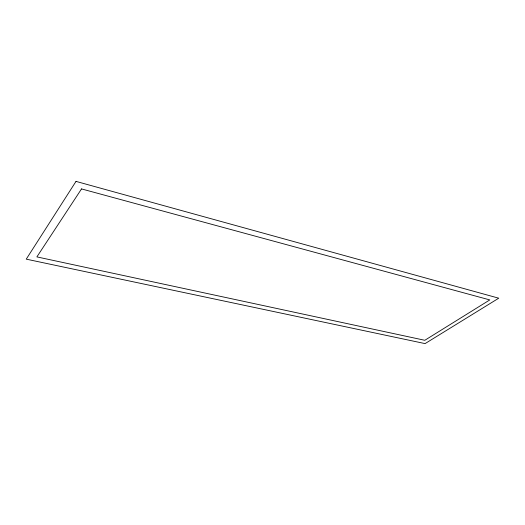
<?xml version="1.0" encoding="UTF-8"?>
<svg xmlns="http://www.w3.org/2000/svg" width="525" height="525" viewBox="0 0 525 525"><rect width="100%" height="100%" fill="white"/><g stroke="black" fill="none" stroke-linecap="round" stroke-linejoin="round"><path stroke-width="0.79" d="M76.007 181.394L26.25 259.147L425.079 343.606L498.75 298.193L76.007 181.394M81.526 188.915L36.881 256.896L424.81 340.285L489.792 299.919L81.526 188.915"/></g></svg>
